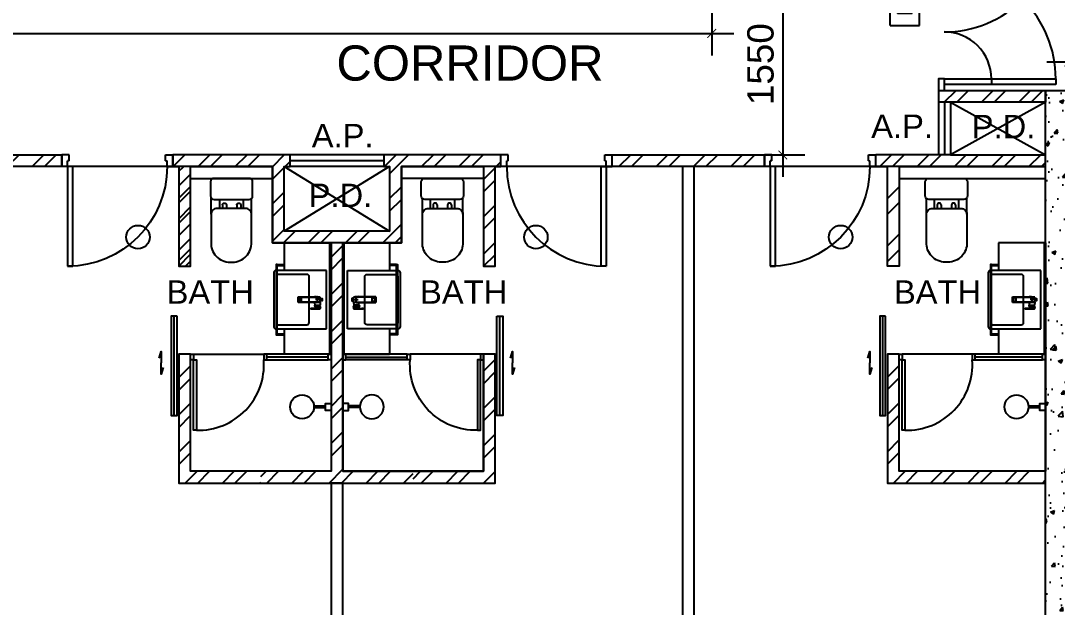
# Model space of a CAD drawing. Header units: millimetres. Extents: x 0 to 69068, y 299 to 37257.
# Drawn here: x 34800 to 43650, y 11162 to 16168 of the extents above; entities that cross this region are included whole.
import ezdxf
from ezdxf.enums import TextEntityAlignment as Align

# ---------------------------------------------------------------- set-up
doc = ezdxf.new("R2010")
doc.units = ezdxf.units.MM
doc.layers.get('Defpoints').update_dxf_attribs({"color": 8})
for name, color, linetype in [('Default', 8, 'Continuous'), ('Door', 8, 'Continuous'), ('Dry Wall', 8, 'Continuous'), ('FS', 8, 'Continuous'), ('FSD', 8, 'Continuous'), ('GBP A.P.', 8, 'Continuous'), ('GBP Dim', 8, 'Continuous'), ('GBP Text 200', 8, 'Continuous'), ('GBP Text 250', 8, 'Continuous'), ('hatch', 8, 'Continuous'), ('LP-Furn built-in', 8, 'Continuous'), ('LP-Furn built-in 2', 8, 'Continuous'), ('LP-Sanitary', 8, 'Continuous'), ('LP-WC', 8, 'Continuous'), ('OMITTED-11', 8, 'Continuous'), ('PD', 8, 'Continuous'), ('PD DOOR', 8, 'Continuous'), ('TEXT', 8, 'Continuous'), ('WALL-NEW', 8, 'Continuous'), ('WALL-STRUCTURE', 8, 'Continuous'), ('zzz-room mix', 8, 'Continuous')]:
    doc.layers.add(name, color=color, linetype=linetype)
doc.layers.add('LP-Nonplot', color=8, linetype='Continuous', plot=False)
doc.styles.add('BH', font='arial.ttf')
doc.styles.add('ROMANS', font='romans.shx')
doc.dimstyles.new('200 GBP', dxfattribs={"dimscale": 1.5, "dimtxt": 150, "dimasz": 50, "dimexe": 125, "dimexo": 50, "dimgap": 50, "dimtad": 1, "dimdec": 0, "dimzin": 0, "dimdsep": 46, "dimtxsty": 'BH', "dimblk": 'ARCHTICK', "dimcen": 0.09, "dimdle": 125, "dimclrd": 9, "dimclre": 9, "dimclrt": 1, "dimadec": 0, "dimazin": 0, "dimtfac": 1, "dimtdec": 0, "dimtix": 1, "dimtmove": 2, "dimatfit": 3, "dimldrblk": 'ARCHTICK', "dimfxl": 300, "dimfxlon": 1, "dimtolj": 1, "dimtzin": 0, "dimarcsym": 0})
pattern_1 = [(45, (-2500, -11527.6), (-159.099, 159.099), []), (45, (-2393.93, -11527.6), (-159.099, 159.099), [])]

# ---------------------------------------------------------------- blocks, each defined once
blk = doc.blocks.new('Door 850')
for p, q in [((38290.6, 34986.6), (38290.6, 35836.6)), ((38290.6, 35836.6), (38335.6, 35836.6)), ((38335.6, 35836.6), (38335.6, 34986.6)), ((38240.6, 34986.6), (38240.6, 34911.6)), ((38290.6, 34986.6), (38240.6, 34986.6)), ((38290.6, 34986.6), (38290.6, 34936.6)), ((38335.6, 34986.6), (38290.6, 34986.6)), ((39140.6, 34986.6), (39140.6, 34936.6)), ((39140.6, 34986.6), (39190.6, 34986.6)), ((39190.6, 34986.6), (39190.6, 34911.6)), ((38240.6, 34911.6), (38240.6, 34886.6)), ((38303.1, 34886.6), (38240.6, 34886.6)), ((38303.1, 34936.6), (38290.6, 34936.6)), ((38303.1, 34936.6), (38303.1, 34886.6)), ((39128.1, 34936.6), (39140.6, 34936.6)), ((39128.1, 34936.6), (39128.1, 34886.6)), ((39128.1, 34886.6), (39190.6, 34886.6)), ((39190.6, 34911.6), (39190.6, 34886.6))]:
    blk.add_line(p, q)
blk.add_arc((38290.6, 34986.6), 850, 359.99995, 89.99772)
blk = doc.blocks.new('pln_toilet')
for p, q in [((-170.1, -306.5), (-170.1, -171.6)), ((175.5, -306.5), (175.5, -165.2)), ((-78.2, -226.9), (-78.2, -256.5)), ((-45, -226.9), (-45, -256.5)), ((44.7, -226.9), (44.7, -256.5)), ((77.9, -226.9), (77.9, -256.5))]:
    blk.add_line(p, q)
for points in [[(180, -30), (180, -149.3, -0.414214), (150, -179.3), (-150, -179.3, -0.414214), (-180, -149.3), (-180, -30, -0.414214), (-150, 0), (150, 0, -0.414214)], [(175.5, -306.5), (175.5, -545.1, -0.424695), (14, -715.1), (-7.8, -715.1, -0.423698), (-170.1, -545.1), (-170.1, -306.5, -0.414214), (-120.1, -256.5), (125.5, -256.5, -0.414214)]]:
    blk.add_lwpolyline(points, format="xyb", close=True)
for points in [[(-101.9, -256.5), (-101.9, -179.3)], [(102.9, -179.3), (102.9, -256.5)]]:
    blk.add_lwpolyline(points)
for centre in [(-61.6, -226.9), (61.3, -226.9)]:
    blk.add_arc(centre, 16.6, 0, 180)
blk = doc.blocks.new('SEANNOT_GROUP2')
at = {"layer": 'Default'}
blk.add_line((81.5, 351.1), (81.5, 317.9), dxfattribs=at)
blk = doc.blocks.new('SEANNOT_GROUP3')
at = {"layer": 'Default'}
blk.add_line((99.8, 335.2), (63.8, 335.2), dxfattribs=at)
blk = doc.blocks.new('ghtfdgd')
at = {"layer": 'LP-Sanitary'}
for p, q in [((79214.2, -115039.6), (79218.2, -114994.6)), ((79217.1, -115027.9), (79214.2, -115039.6)), ((79217.1, -115039.6), (79214.2, -115039.6)), ((79215.7, -115019.1), (79215.7, -115005.6)), ((79215.7, -115005.6), (79217.2, -115005.6)), ((79220.2, -114994.6), (79217.1, -115027.9)), ((79217.5, -115184.4), (79217.1, -115027.9)), ((79220.2, -114994.6), (79218.2, -114994.6)), ((79218.9, -115183.4), (79220.2, -114994.6)), ((79261.1, -114994.6), (79220.2, -114994.6)), ((79230.7, -114993.6), (79230.7, -114979.6)), ((79231.2, -114979.1), (79250.2, -114979.1)), ((79250.2, -114994.1), (79231.2, -114994.1)), ((79238.9, -114994.1), (79238.9, -114994.6)), ((79242.4, -114994.6), (79242.4, -114994.1)), ((79250.7, -114979.6), (79250.7, -114993.6)), ((79263.2, -114994.6), (79261.1, -114994.6)), ((79261.1, -114994.6), (79262.4, -115183.4)), ((79264.2, -115027.9), (79261.1, -114994.6)), ((79263.2, -114994.6), (79288.7, -114996.6)), ((79263.2, -114994.6), (79267.1, -115039.6)), ((79264.2, -115027.9), (79263.8, -115184.4)), ((79264.2, -115027.9), (79267.1, -115039.6)), ((79267.1, -115039.6), (79264.2, -115039.6)), ((79288.7, -115037.7), (79267.1, -115039.6)), ((79288.7, -115037.7), (79288.7, -114996.6)), ((79290.7, -115009.4), (79290.7, -115000.9)), ((79290.7, -115009.6), (79290.7, -115009.4)), ((79290.7, -115010.3), (79290.7, -115009.6)), ((79290.7, -115044.4), (79290.7, -115010.3)), ((79290.7, -115044.7), (79290.7, -115044.4)), ((79290.9, -115010.4), (79310.4, -115018.6)), ((79290.9, -115010.4), (79290.9, -115044.5)), ((79290.9, -115044.5), (79310.4, -115036.3)), ((79310.7, -115017.8), (79291, -115009.5)), ((79291, -115009.5), (79291, -115009.5)), ((79291, -115009.5), (79291, -115009.5)), ((79291, -115044.9), (79310.7, -115036.6)), ((79310.4, -115018.6), (79310.5, -115018.7)), ((79310.4, -115036.3), (79310.5, -115036.2)), ((79310.5, -115018.7), (79310.5, -115027.4)), ((79310.5, -115036.2), (79310.5, -115027.4)), ((79310.7, -115017.8), (79314.8, -115009.2)), ((79313.5, -115028.9), (79313.5, -115020.8)), ((79313.5, -115020.8), (79317.3, -115050.9)), ((79313.5, -115028.9), (79313.5, -115036.9)), ((79313.5, -115036.9), (79317.3, -115075.5)), ((79313.5, -115037), (79317.3, -115075.5)), ((79315.2, -115010.7), (79313.6, -115020.4)), ((79313.6, -115020.5), (79313.6, -115020.4)), ((79317.3, -115050.5), (79313.6, -115020.5)), ((79315.2, -115010.7), (79317.3, -115050.4)), ((79318, -115050.2), (79316, -115010.5)), ((79317.3, -115002.9), (79318.9, -114997.5)), ((79319.4, -115044.7), (79317.3, -115002.9)), ((79317.3, -115050.4), (79317.3, -115050.5)), ((79317.3, -115051.4), (79317.3, -115063.3)), ((79317.7, -115051.6), (79318.9, -115052.3)), ((79317.7, -115063.5), (79317.7, -115051.6)), ((79319.4, -115051), (79318, -115050.2)), ((79318.7, -114997.4), (79318.9, -114997.5)), ((79319.3, -114997.6), (79318.9, -114997.4)), ((79318.9, -114997.5), (79319.4, -114997.7)), ((79318.9, -115074.8), (79318.9, -115052.3)), ((79319.4, -114997.7), (79319.4, -115044.7)), ((79319.4, -115044.7), (79319.4, -115051)), ((79319.8, -115045.3), (79319.8, -114998.3)), ((79319.8, -115051.6), (79319.8, -115045.3)), ((79319.8, -115051.9), (79319.8, -115051.6)), ((79319.8, -115051.9), (79319.8, -115074.4)), ((79317.3, -115075.1), (79317.3, -115063.3)), ((79317.7, -115063.5), (79317.7, -115075.4)), ((79317.7, -115075.4), (79318.9, -115074.8)), ((79318, -115076), (79319.3, -115075.3)), ((79319.8, -115074.4), (79319.8, -115074.6)), ((79218.9, -115183.4), (79217.5, -115184.4)), ((79217.5, -115184.4), (79263.8, -115184.4)), ((79262.4, -115183.4), (79218.9, -115183.4)), ((79225, -115154.8), (79225, -115173.1)), ((79255.3, -115153.8), (79226, -115153.8)), ((79255.3, -115154), (79226, -115154)), ((79226, -115174.1), (79255.3, -115174.1)), ((79256.3, -115173.1), (79256.3, -115154.8)), ((79262.4, -115183.4), (79263.8, -115184.4))]:
    blk.add_line(p, q, dxfattribs=at)
for centre, radius, start, end in [((79240.7, -115019.1), 25, 180, 185.74251), ((79231.2, -114979.6), 0.5, 90, 180), ((79231.2, -114993.6), 0.5, 180, 270), ((79250.2, -114979.6), 0.5, 0, 90), ((79250.2, -114993.6), 0.5, 270, 0), ((79280.3, -115017.1), 20, 56.8024, 65.16541), ((79280.3, -115017.1), 20, 294.83459, 301.61275), ((79290.9, -115000.9), 0.2, 127.85265, 180), ((79290.9, -115044.7), 0.2, 180.01397, 293.04704), ((79511, -115282.7), 357.7, 125.84981, 127.98251), ((79530.3, -115308.3), 389.7, 125.92638, 127.88363), ((79234, -109870), 5139.5, 270.63577, 270.89969), ((79227.2, -108854.2), 6155.7, 270.59451, 270.81562), ((79288.3, -115009.7), 2.67, 3.1953, 9.33669), ((79301.7, -114992.9), 0.28, 69.68638, 135.20106), ((79319.7, -114996.5), 23.1, 247.12521, 247.49949), ((79339.3, -115104.4), 73.6, 112.75714, 112.87481), ((79312.3, -115020.9), 1.23, 6.09456, 11.51592), ((79308.7, -115037.4), 4.84, 5.24499, 7.19277), ((79310.7, -115037.3), 2.83, 5.64545, 8.81471), ((79314, -115009.4), 0.822, 12.82151, 37.37855), ((79314.7, -115011.5), 2.53, 77.49723, 90.78809), ((79315.1, -115009.5), 0.509, 38.0096, 78.40522), ((84763.2, -116562.2), 5664.7, 164.02206, 164.08854), ((79313.8, -115010.5), 2.18, 358.67427, 36.2852), ((79317.8, -115050.7), 0.54, 62.22165, 149.68726), ((79305.3, -115051.3), 11.9, 359.62289, 2.1624), ((79315.7, -115050), 2.38, 342.31294, 353.97204), ((79317.3, -115050.2), 0.738, 359.2113, 2.9985), ((79318.5, -114997.9), 0.689, 55.95421, 80.13248), ((79319, -114998.3), 0.8, 0.00654, 61.47672), ((79319.1, -115051.6), 0.688, 1.5121, 63.73401), ((79313.2, -115075.2), 4.12, 356.11976, 1.38136), ((79317.8, -115075.5), 0.494, 177.69922, 295.85307), ((79318.6, -115075.3), 0.938, 181.08912, 220.22046), ((79319, -115074.6), 0.786, 294.19625, 0.49169)]:
    blk.add_arc(centre, radius, start, end, dxfattribs=at)
for centre, major_axis, ratio, start_param, end_param in [((79290.9, -115000.9), (0.2, 0), 0.870233, 1.308042, 3.141593), ((79290.9, -115009.4), (0.2, 0), 0.870251, 1.333095, 3.141593), ((79290.9, -115010.3), (0.2, 0), 0.5, 3.141593, 4.712389), ((79290.9, -115044.4), (0.2, 0), 0.5, 3.141593, 4.712389), ((79290.9, -115000.9), (0.123, -0.158), 0.834595, 2.099205, 3.141593), ((79290.9, -115000.9), (0.123, -0.158), 0.834595, 3.141593, 3.165459), ((79290.9, -115010), (0.077, 0.836), 0.04975, 4.217846, 5.325586), ((79290.9, -115044.1), (-0.077, 0.836), 0.04975, 2.065339, 3.17308), ((79301.6, -114992.9), (0.117, -0.162), 0.844851, 2.109561, 3.167674), ((79310.4, -115018.2), (-0.311, -0.737), 0.21898, 1.092037, 2.210933), ((79310.4, -115035.9), (-0.311, 0.737), 0.21898, 2.049556, 3.141593), ((79310.5, -115018.3), (-0.309, -0.738), 0.217421, 1.09135, 2.210755), ((79310.5, -115035.8), (-0.309, 0.738), 0.217421, 2.050243, 3.169648), ((79310.4, -115035.9), (-0.311, 0.737), 0.21898, 3.141593, 3.168451), ((79314.3, -115020.6), (-0.782, -0.167), 0.921627, 5.682069, 6.099643), ((79314.3, -115020.8), (-0.794, -0.099), 0.898005, 5.760928, 6.175764), ((79314.3, -115036.7), (0.793, 0.106), 0.789486, 3.026004, 3.133916), ((79314.3, -115036.9), (0.796, 0.077), 0.827125, 3.057559, 3.141593), ((79315.1, -115009.6), (0.173, 0.708), 0.018166, 0.444134, 0.918054), ((79315.3, -115009.6), (0.412, 0.321), 0.549065, 0.513637, 1.195391), ((79315.7, -115010.9), (-0.499, -0.026), 0.868619, 4.118709, 5.82428), ((79316.8, -115003.6), (0.961, -0.275), 0.902908, 1.271288, 1.565184), ((79317.8, -115050.6), (-0.5, -0.016), 0.857677, 4.139605, 5.842177), ((79317.8, -115050.9), (-0.5, -0.02), 0.273668, 4.356492, 6.23412), ((79318.4, -114998), (-0.211, -0.772), 0.117484, 2.694436, 3.141054), ((79318.5, -114998.1), (-0.382, -0.703), 0.237912, 2.705017, 3.14394), ((79319, -114998.3), (-0.382, -0.703), 0.237912, 2.705017, 3.141091), ((79319, -114998.3), (-0.8, 0), 0.876594, 3.141494, 4.164132), ((79319, -115045.3), (-0.8, 0), 0.876594, 3.141494, 4.164132), ((79317.8, -115063.3), (-0.5, 0), 0.5, 0.054498, 1.448623), ((79317.8, -115075.5), (-0.494, 0.079), 0.969108, 0.192451, 2.070079), ((79226, -115154.8), (-1, 0), 0.992546, 4.712389, 6.283185), ((79226, -115154.9), (1, 0), 0.890286, 1.570796, 3.141593), ((79226, -115173.1), (1, 0), 0.992546, 3.141593, 4.712389), ((79255.3, -115154.8), (-1, 0), 0.992546, 3.141593, 4.712389), ((79255.3, -115154.9), (1, 0), 0.890286, 0, 1.570796), ((79255.3, -115173.1), (1, 0), 0.992546, 4.712389, 6.283185)]:
    blk.add_ellipse(centre, major_axis=major_axis, ratio=ratio, start_param=start_param, end_param=end_param, dxfattribs=at)
for points, knots in [([(79291, -115009.5), (79291, -115009.5), (79290.9, -115009.5), (79290.8, -115009.6), (79290.7, -115009.6), (79290.7, -115009.6)], [0, 0, 0, 0, 0.5, 0.5, 1, 1, 1, 1]), ([(79291, -115000.7), (79291, -115000.8), (79291, -115000.8), (79291, -115000.9), (79291, -115001.2), (79291, -115001.4), (79291, -115001.7), (79291, -115002.7), (79291, -115003.8), (79291, -115004.8), (79291, -115006.3), (79291, -115007.8), (79291, -115009.2)], [0, 0, 0, 0, 0.02306, 0.02306, 0.02306, 0.115301, 0.115301, 0.115301, 0.484264, 0.484264, 0.484264, 1, 1, 1, 1]), ([(79301.6, -114992.7), (79301.9, -114992.8), (79302.2, -114992.9), (79302.5, -114993), (79305, -114993.6), (79307.5, -114994.3), (79310.1, -114995), (79312.9, -114995.8), (79315.8, -114996.6), (79318.7, -114997.4)], [0, 0, 0, 0, 0.051688, 0.051688, 0.051688, 0.494848, 0.494848, 0.494848, 1, 1, 1, 1]), ([(79310.5, -115018.7), (79310.9, -115018.8), (79311.2, -115019), (79311.9, -115019.4), (79312.2, -115019.7), (79312.8, -115020.1), (79313, -115020.3), (79313.4, -115020.5), (79313.5, -115020.5), (79313.5, -115020.7)], [0, 0, 0, 0, 0.25, 0.25, 0.5, 0.5, 0.75, 0.75, 1, 1, 1, 1]), ([(79310.5, -115036.2), (79310.9, -115036.1), (79311.2, -115035.9), (79311.9, -115035.6), (79312.2, -115035.5), (79312.8, -115035.6), (79313, -115035.7), (79313.4, -115036.2), (79313.5, -115036.5), (79313.5, -115036.8)], [0, 0, 0, 0, 0.25, 0.25, 0.5, 0.5, 0.75, 0.75, 1, 1, 1, 1]), ([(79313.6, -115020.4), (79313.5, -115020.2), (79313.5, -115020), (79313.3, -115019.6), (79313.2, -115019.3), (79312.7, -115018.8), (79312.3, -115018.6), (79311.6, -115018.2), (79311.2, -115018), (79310.8, -115017.9)], [0, 0, 0, 0, 0.25, 0.25, 0.5, 0.5, 0.75, 0.75, 1, 1, 1, 1]), ([(79310.8, -115036.5), (79311, -115036.5), (79311.3, -115036.3), (79311.8, -115036.2), (79312.2, -115036.1), (79312.5, -115036), (79312.8, -115036), (79313, -115036), (79313.1, -115036.1), (79313.2, -115036.2), (79313.4, -115036.3), (79313.5, -115036.6), (79313.5, -115036.7), (79313.5, -115036.8)], [0, 0, 0, 0, 0.124812, 0.2213171, 0.3092796, 0.3899271, 0.4711589, 0.5451559, 0.6166529, 0.6889172, 0.7974179, 0.8896188, 0.9816515, 0.9816515, 0.9816515, 0.9816515]), ([(79314.8, -115009.2), (79314.8, -115009.2), (79314.9, -115009.2), (79314.9, -115009.2), (79315, -115009.2), (79315, -115009.2), (79315.1, -115009.2), (79315.2, -115009.2)], [0, 0, 0, 0, 0.25, 0.25, 0.5, 0.5, 1, 1, 1, 1]), ([(79317.1, -115002.7), (79317, -115003), (79316.9, -115003.3), (79316.8, -115003.6), (79316.5, -115004.7), (79316.2, -115005.8), (79315.9, -115006.9), (79315.7, -115007.6), (79315.4, -115008.3), (79315.2, -115009)], [0, 0, 0, 0, 0.131954, 0.131954, 0.131954, 0.659772, 0.659772, 0.659772, 1, 1, 1, 1]), ([(79315.2, -115009.2), (79315.2, -115009.2), (79315.2, -115009.2), (79315.2, -115009.2), (79315.2, -115009.2), (79315.2, -115009.2)], [0, 0, 0, 0, 0.5, 0.5, 1, 1, 1, 1]), ([(79315.2, -115009.2), (79315.3, -115009.3), (79315.3, -115009.4), (79315.3, -115009.5), (79315.3, -115009.6), (79315.3, -115009.8), (79315.3, -115009.8), (79315.3, -115009.9), (79315.3, -115010), (79315.2, -115010.2), (79315.2, -115010.3), (79315.2, -115010.5), (79315.2, -115010.6), (79315.2, -115010.7)], [0, 0, 0, 0, 0.125, 0.125, 0.25, 0.25, 0.375, 0.375, 0.5, 0.5, 0.75, 0.75, 1, 1, 1, 1]), ([(79318.7, -114997.4), (79318.6, -114997.5), (79318.6, -114997.7), (79318.5, -114997.9), (79318.2, -114999), (79317.9, -115000.1), (79317.5, -115001.2), (79317.4, -115001.7), (79317.2, -115002.2), (79317.1, -115002.7)], [0, 0, 0, 0, 0.095324, 0.095324, 0.095324, 0.707603, 0.707603, 0.707603, 1, 1, 1, 1]), ([(79317.3, -115050.5), (79317.3, -115050.5), (79317.3, -115050.5), (79317.3, -115050.6), (79317.3, -115050.6), (79317.3, -115050.7), (79317.3, -115050.8), (79317.3, -115050.9)], [0, 0, 0, 0, 0.25, 0.25, 0.5, 0.5, 1, 1, 1, 1]), ([(79317.3, -115051.4), (79317.3, -115051.5), (79317.3, -115051.5), (79317.5, -115051.6), (79317.6, -115051.6), (79317.7, -115051.6)], [0, 0, 0, 0, 0.5, 0.5, 1, 1, 1, 1]), ([(79317.7, -115051.6), (79317.7, -115051.6), (79317.7, -115051.5), (79317.8, -115051.4), (79317.8, -115051.3), (79317.8, -115051.1), (79317.8, -115051), (79317.9, -115050.9), (79317.9, -115050.8), (79317.9, -115050.7)], [0, 0, 0, 0, 0.25, 0.25, 0.5, 0.5, 0.75, 0.75, 1, 1, 1, 1]), ([(79319.4, -115051), (79319.4, -115051), (79319.4, -115051), (79319.4, -115051), (79319.4, -115051), (79319.4, -115051), (79319.4, -115051), (79319.4, -115051.1), (79319.4, -115051.1), (79319.4, -115051.2), (79319.4, -115051.2), (79319.3, -115051.3), (79319.3, -115051.3), (79319.3, -115051.4), (79319.3, -115051.5), (79319.2, -115051.6), (79319.2, -115051.6), (79319.1, -115051.7), (79319.1, -115051.8), (79319, -115051.9), (79319, -115052), (79318.9, -115052.1), (79318.9, -115052.1), (79318.9, -115052.2), (79318.9, -115052.3), (79318.9, -115052.3), (79318.9, -115052.3), (79318.9, -115052.3), (79318.9, -115052.3), (79318.9, -115052.3), (79318.9, -115052.3)], [0, 0, 0, 0, 0.000034, 0.000034, 0.000034, 0.03445, 0.03445, 0.03445, 0.175251, 0.175251, 0.175251, 0.317196, 0.317196, 0.317196, 0.479622, 0.479622, 0.479622, 0.662074, 0.662074, 0.662074, 0.829132, 0.829132, 0.829132, 0.958486, 0.958486, 0.958486, 0.999966, 0.999966, 0.999966, 1, 1, 1, 1]), ([(79319.8, -115051.9), (79319.8, -115052), (79319.7, -115052), (79319.7, -115052.1), (79319.6, -115052.2), (79319.4, -115052.3), (79319.3, -115052.3), (79319.1, -115052.3), (79319, -115052.3), (79318.9, -115052.3)], [0, 0, 0, 0, 0.25, 0.25, 0.5, 0.5, 0.75, 0.75, 1, 1, 1, 1]), ([(79317.3, -115075.1), (79317.3, -115075.2), (79317.3, -115075.2), (79317.5, -115075.3), (79317.6, -115075.3), (79317.7, -115075.4)], [0, 0, 0, 0, 0.5, 0.5, 1, 1, 1, 1]), ([(79319.8, -115074.4), (79319.8, -115074.5), (79319.7, -115074.5), (79319.7, -115074.6), (79319.6, -115074.7), (79319.4, -115074.8), (79319.3, -115074.8), (79319.1, -115074.8), (79319, -115074.8), (79318.9, -115074.8)], [0, 0, 0, 0, 0.25, 0.25, 0.5, 0.5, 0.75, 0.75, 1, 1, 1, 1]), ([(79319.3, -115075.3), (79319.3, -115075.3), (79319.3, -115075.3), (79319.2, -115075.3), (79319.2, -115075.3), (79319.1, -115075.3), (79319.1, -115075.2), (79319, -115075.2), (79319, -115075.1), (79318.9, -115075.1), (79318.9, -115075), (79318.9, -115074.9), (79318.9, -115074.9), (79318.9, -115074.9), (79318.9, -115074.8), (79318.9, -115074.8), (79318.9, -115074.8), (79318.9, -115074.8), (79318.9, -115074.8)], [0.3296223, 0.3296223, 0.3296223, 0.3296223, 0.4796217, 0.4796217, 0.4796217, 0.6620737, 0.6620737, 0.6620737, 0.829132, 0.829132, 0.829132, 0.9584856, 0.9584856, 0.9584856, 0.9999655, 0.9999655, 0.9999655, 1, 1, 1, 1])]:
    blk.add_open_spline(points, degree=3, knots=knots, dxfattribs=at)
for points, degree in [([(79301.8, -114992.7), (79301.7, -114992.6), (79301.7, -114992.7), (79301.6, -114992.7)], 3), ([(79318.6, -114997.3), (79316.3, -114996.6), (79310.7, -114995.1), (79301.8, -114992.7)], 3), ([(79313.5, -115028.9), (79313.5, -115028.4), (79313.4, -115028), (79312.3, -115027.4), (79311.4, -115027.4), (79310.5, -115027.4)], 5), ([(79317.9, -115075.9), (79317.9, -115076), (79318, -115076), (79318, -115075.9)], 3)]:
    blk.add_open_spline(points, degree=degree, dxfattribs=at)
at = {"layer": 'LP-Nonplot'}
for name in ['SEANNOT_GROUP3', 'SEANNOT_GROUP2']:
    blk.add_blockref(name, (79159.1, -115352.3), dxfattribs=at)
blk = doc.blocks.new('SINK')
at = {"layer": 'LP-Sanitary'}
blk.add_line((-74936.8, -44774), (-75436.8, -44774), dxfattribs=at)
blk.add_lwpolyline([(-75436.8, -44774), (-75436.8, -45203.2, 0.414214), (-75416.8, -45223.2), (-74956.8, -45223.2, 0.414214), (-74936.8, -45203.2), (-74936.8, -44774)], format="xyb", dxfattribs=at)
blk.add_lwpolyline([(-75401.8, -44941.1), (-75401.8, -45183.3, 0.414117), (-75381.8, -45203.2), (-74991.8, -45203.2, 0.41431), (-74971.8, -45183.2), (-74971.8, -44941.1, 0.414117), (-74991.8, -44921.1), (-75381.8, -44921.1, 0.41431)], format="xyb", close=True, dxfattribs=at)
at = {"layer": 'LP-Furn built-in'}
blk.add_blockref('ghtfdgd', (-154427.4, 70168.1), dxfattribs=at)
blk = doc.blocks.new('pln_sink 1100x380')
at = {"ltscale": 1000}
for p, q in [((0, 0), (400, 0)), ((400, 0), (400, -235)), ((459.9, -184.9), (400, -184.9)), ((459.9, -194.9), (400, -194.9)), ((400, -735), (400, -950)), ((459.9, -776.6), (400, -776.6)), ((459.9, -786.6), (400, -786.6)), ((0, -950), (400, -950))]:
    blk.add_line(p, q, dxfattribs=at)
for points in [[(10, -950), (10, 0), (0, 0), (0, -950), (10, -950)], [(10, 0), (10, -950), (0, -950), (0, 0), (10, 0)]]:
    blk.add_lwpolyline(points, dxfattribs=at)
at = {"ltscale": 200}
blk.add_lwpolyline([(459.9, -184.9), (468.4, -184.9), (468.4, -786.6), (459.9, -786.6)], close=True, dxfattribs=at)
at = {"layer": 'LP-Furn built-in', "extrusion": (0, 0, -1), "zscale": -1, "rotation": 270}
blk.add_blockref('SINK', (44734, -75671.8), dxfattribs=at)
blk = doc.blocks.new('pln_shower head')
at = {"ltscale": 100}
for points in [[(101, 9.1), (200, 9.1)], [(101, -5.9), (200, -5.9)]]:
    blk.add_lwpolyline(points, dxfattribs=at)
at = {"ltscale": 0.5}
blk.add_lwpolyline([(248, 30.1), (248, -29.9), (200, -29.9), (200, 30.1)], close=True, dxfattribs=at)
at = {"ltscale": 100}
blk.add_circle((0, 0), 101.9, dxfattribs=at)
blk = doc.blocks.new('_ArchTick')
at = {"color": 0, "const_width": 0.1}
blk.add_lwpolyline([(0.5, 0.5), (-0.5, -0.5)], dxfattribs=at)
blk = doc.blocks.new('*D296')
at = {"layer": 'Defpoints', "color": 0, "transparency": 16777216}
for p in [(40750, 16572.4), (40750, 15022.4), (41307.3, 15022.4)]:
    blk.add_point(p, dxfattribs=at)
at = {"layer": 'GBP Dim', "color": 9, "lineweight": -2, "transparency": 16777216}
for p, q in [((41307.3, 16759.9), (41307.3, 14834.9)), ((41082.3, 16572.4), (41494.8, 16572.4)), ((41082.3, 15022.4), (41494.8, 15022.4))]:
    blk.add_line(p, q, dxfattribs=at)
at = {"layer": 'GBP Dim', "color": 9, "lineweight": -2, "transparency": 16777216, "xscale": 75, "yscale": 75, "zscale": 75}
for p, rotation in [((41307.3, 16572.4), 90), ((41307.3, 15022.4), 270)]:
    blk.add_blockref('_ArchTick', p, dxfattribs=dict(at, rotation=rotation))
at = {"layer": 'GBP Dim', "transparency": 16777216, "insert": (41117.4, 15797.4), "char_height": 225, "attachment_point": 5, "rotation": 90, "style": 'BH'}
blk.add_mtext('\\A1;1550', dxfattribs=at)
blk = doc.blocks.new('*D314')
at = {"layer": 'Defpoints', "color": 0, "transparency": 16777216}
for p in [(22220, 16622.5), (40700, 16622.5), (40700, 16059.7)]:
    blk.add_point(p, dxfattribs=at)
at = {"layer": 'GBP Dim', "color": 9, "lineweight": -2, "transparency": 16777216}
for p, q in [((22220, 16284.7), (22220, 15872.2)), ((40700, 16284.7), (40700, 15872.2)), ((22032.5, 16059.7), (40887.5, 16059.7))]:
    blk.add_line(p, q, dxfattribs=at)
at = {"layer": 'GBP Dim', "color": 9, "lineweight": -2, "transparency": 16777216, "xscale": 75, "yscale": 75, "zscale": 75, "rotation": 180}
blk.add_blockref('_ArchTick', (22220, 16059.7), dxfattribs=at)
at = {"layer": 'GBP Dim', "color": 9, "lineweight": -2, "transparency": 16777216, "xscale": 75, "yscale": 75, "zscale": 75}
blk.add_blockref('_ArchTick', (40700, 16059.7), dxfattribs=at)
at = {"layer": 'GBP Dim', "transparency": 16777216, "insert": (31460, 16249.6), "char_height": 225, "attachment_point": 5, "style": 'BH'}
blk.add_mtext('\\A1;18480', dxfattribs=at)
blk = doc.blocks.new('FSEX-V01')
for p, q in [((0, 300), (0, 0)), ((0, 300), (600, 300)), ((600, 300), (600, 0)), ((0, 0), (600, 0))]:
    blk.add_line(p, q)
at = {"style": 'ROMANS'}
blk.add_text('EXIT', height=150, dxfattribs=at).set_placement((300, 150), align=Align.MIDDLE)
blk = doc.blocks.new('*D399')
at = {"layer": 'Defpoints', "color": 0, "transparency": 16777216}
for p in [(43749.8, 15847.3), (43749.8, 15815.6), (46024.8, 15272.5)]:
    blk.add_point(p, dxfattribs=at)
at = {"layer": 'GBP Dim', "color": 9, "lineweight": -2, "transparency": 16777216}
for p, q in [((46024.8, 15590.6), (46024.8, 15965.6)), ((46212.3, 15815.6), (43562.3, 15815.6)), ((43749.8, 15815.6), (43749.8, 15665.6))]:
    blk.add_line(p, q, dxfattribs=at)
at = {"layer": 'GBP Dim', "color": 9, "lineweight": -2, "transparency": 16777216, "xscale": 75, "yscale": 75, "zscale": 75, "rotation": 180}
blk.add_blockref('_ArchTick', (43749.8, 15815.6), dxfattribs=at)
at = {"layer": 'GBP Dim', "color": 9, "lineweight": -2, "transparency": 16777216, "xscale": 75, "yscale": 75, "zscale": 75}
blk.add_blockref('_ArchTick', (46024.8, 15815.6), dxfattribs=at)
at = {"layer": 'GBP Dim', "transparency": 16777216, "insert": (45041.1, 16005.4), "char_height": 225, "attachment_point": 5, "style": 'BH'}
blk.add_mtext('\\A1;2275', dxfattribs=at)

msp = doc.modelspace()

# ---------------------------------------------------------------- hatches: boundary and pattern name
at = {"layer": 'hatch'}
h = msp.add_hatch(dxfattribs=at)
h.set_pattern_fill('ANSI32', color=256, scale=600, style=0)
h.set_pattern_definition([(45, (321172.64, -97424.57), (-159.09903, 159.09903), []), (45, (321278.7, -97424.57), (-159.09903, 159.09903), [])])
h.paths.add_polyline_path([(42219.9, 15022.5), (42219.9, 15022.5), (42100, 15022.5), (42100, 15022.5), (42100, 15022.5), (42100, 14922.5), (43550, 14922.5), (43550, 15022.5)])
h.paths.add_polyline_path([(42950, 15472.5), (43550, 15472.5), (43550, 15572.5), (42637.5, 15572.5), (42637.5, 15472.5), (42950, 15472.5)])
h.paths.add_polyline_path([(42637.5, 15472.4), (42737.5, 15472.4), (42737.5, 15472.5), (42637.5, 15472.5)])
h = msp.add_hatch(dxfattribs=at)
h.set_pattern_fill('AR-CONC', color=256, scale=50, style=0)
h.set_pattern_definition([(50, (-581551.98, 734102.64), (358.63009, -31.37607), [37.5, -412.5]), (355, (-581551.98, 734102.64), (-69.37567, 376.09607), [30, -330]), (100.451444, (-581522.1, 734100.03), (289.25442, 344.72), [31.8701, -350.57106]), (46.1842, (-581552, 734202.64), (533.62067, -82.75964), [56.25, -618.75]), (96.635635, (-581507.5, 734195.75), (467.33097, 487.0593), [47.80517, -525.85688]), (351.184164, (-581552, 734202.64), (467.33097, 487.0593), [45, -495]), (21, (-581501.98, 734177.64), (298.45353, -201.309445), [37.5, -412.5]), (326, (-581501.98, 734177.64), (121.65767, 362.57502), [30, -330]), (71.451445, (-581477.1, 734160.87), (420.11119, 161.26558), [31.8701, -350.57106]), (37.5, (-581551.98, 734102.64), (6.079928, 166.446927), [0, -326, 0, -335, 0, -331.25]), (7.5, (-581551.98, 734102.64), (131.53477, 197.205856), [0, -191, 0, -318.5, 0, -126.25]), (327.5, (-581663.48, 734102.64), (266.911218, -11.277436), [0, -125, 0, -390, 0, -517.5]), (317.5, (-581713.48, 734102.64), (291.593085, 50.05249), [0, -162.5, 0, -259, 0, -367.5])])
h.paths.add_polyline_path([(43550, 10772.5), (43550, 15572.5), (44322.5, 15572.5), (44322.5, 15372.5), (43750, 15372.5), (43750, 13272.5), (46025, 13272.5), (46025, 15372.5), (45302.5, 15372.5), (45302.5, 15572.5), (46735, 15572.6), (46735, 15372.6), (46225, 15372.5), (46225, 13272.5), (48325, 13272.5), (48325, 15372.5), (47714.4, 15372.5), (47714.4, 15572.5), (48525, 15572.5), (48525, 12772.5), (48325, 12772.5), (48325, 13072.5), (43750, 13072.5), (43750, 10772.5)])
h = msp.add_hatch(dxfattribs=at)
h.set_pattern_fill('ANSI32', color=256, scale=600, style=0)
h.set_pattern_definition([(45, (20709.3, -2447.68), (-159.099, 159.099), []), (45, (20815.36, -2447.68), (-159.099, 159.099), [])])
h.paths.add_polyline_path([(33850, 15022.5), (35150, 15022.5), (35150, 14922.5), (33850, 14922.5)])
h = msp.add_hatch(dxfattribs=at)
h.set_pattern_fill('ANSI32', color=256, scale=600, style=0)
h.set_pattern_definition([(45, (3500, -11527.59), (-159.099, 159.099), []), (45, (3606.06, -11527.59), (-159.099, 159.099), [])])
edge = h.paths.add_edge_path()
edge.add_line((36150, 14922.3), (36150, 14072.3))
edge.add_line((36150, 14072.3), (36250, 14072.3))
edge.add_line((36250, 14072.3), (36250, 14922.5))
edge.add_line((36250, 14922.5), (36950, 14922.5))
edge.add_line((36950, 14922.5), (36950, 14272.5))
edge.add_line((36950, 14272.5), (37450, 14272.5))
edge.add_line((37450, 14272.5), (37450, 12322.3))
edge.add_line((37450, 12322.3), (36850, 12322.3))
edge.add_line((36850, 12322.3), (36850, 12222.3))
edge.add_line((36850, 12222.3), (38150, 12222.3))
edge.add_line((38150, 12222.3), (38150, 12322.3))
edge.add_line((38150, 12322.3), (37550, 12322.3))
edge.add_line((37550, 12322.3), (37550, 14272.5))
edge.add_line((37550, 14272.5), (38050, 14272.5))
edge.add_line((38050, 14272.5), (38050, 14922.5))
edge.add_line((38050, 14922.5), (38750, 14922.5))
edge.add_line((38750, 14922.5), (38750, 14072.3))
edge.add_line((38750, 14072.3), (38850, 14072.3))
edge.add_line((38850, 14072.3), (38850, 14922.5))
edge.add_line((38850, 14922.5), (38900, 14922.5))
edge.add_line((38900, 14922.5), (38900, 15022.5))
edge.add_line((38900, 15022.5), (37900, 15022.5))
edge.add_line((37900, 15022.5), (37900, 14922.5))
edge.add_line((37900, 14922.5), (37950, 14922.5))
edge.add_line((37950, 14922.5), (37950, 14372.5))
edge.add_line((37950, 14372.5), (37050, 14372.5))
edge.add_line((37050, 14372.5), (37050, 14922.5))
edge.add_line((37050, 14922.5), (37100, 14922.5))
edge.add_line((37100, 14922.5), (37100, 15022.5))
edge.add_line((37100, 15022.5), (36100, 15022.5))
edge.add_line((36100, 15022.5), (36100, 14922.5))
edge.add_line((36100, 14922.5), (36150, 14922.5))
h = msp.add_hatch(dxfattribs=at)
h.set_pattern_fill('ANSI32', color=256, scale=600, style=0)
h.set_pattern_definition([(45, (320621.78, -90974.7), (-159.09903, 159.09903), []), (45, (320727.84, -90974.7), (-159.09903, 159.09903), [])])
h.paths.add_polyline_path([(39850, 15022.5), (41150, 15022.5), (41150, 14922.5), (39850, 14922.4)])
h = msp.add_hatch(dxfattribs=at)
h.set_pattern_fill('ANSI32', color=256, scale=30, style=0)
h.set_pattern_definition([(45, (322413.35, -80604.8), (-202.05576, 202.05576), []), (45, (322548.06, -80604.8), (-202.05576, 202.05576), [])])
h.paths.add_polyline_path([(36250, 14072.3), (36150, 14072.3), (36150, 14922.3), (36250, 14922.3)])
h = msp.add_hatch(dxfattribs=at)
h.set_pattern_fill('ANSI32', color=256, scale=30, style=0)
h.set_pattern_definition([(45, (322363.35, -80604.8), (-202.05576, 202.05576), []), (45, (322498.06, -80604.8), (-202.05576, 202.05576), [])])
h.paths.add_polyline_path([(42300, 14072.3), (42200, 14072.3), (42200, 14922.3), (42300, 14922.3)])
h = msp.add_hatch(dxfattribs=at)
h.set_pattern_fill('ANSI32', color=256, scale=600, style=0)
h.set_pattern_definition(pattern_1)
h.paths.add_polyline_path([(36150, 13322.3), (36250, 13322.3), (36250, 12322.3), (36850, 12322.3), (36850, 12222.3), (36150, 12222.3)])
h = msp.add_hatch(dxfattribs=at)
h.set_pattern_fill('ANSI32', color=256, scale=600, style=0)
h.set_pattern_definition(pattern_1)
edge = h.paths.add_edge_path()
edge.add_line((38750, 13322.3), (38850, 13322.3))
edge.add_line((38850, 13322.3), (38850, 12222.3))
edge.add_line((38850, 12222.3), (38150, 12222.3))
edge.add_line((38150, 12222.3), (38150, 12322.3))
edge.add_line((38150, 12322.3), (38750, 12322.3))
edge.add_line((38750, 12322.3), (38750, 13322.3))
h = msp.add_hatch(dxfattribs=at)
h.set_pattern_fill('ANSI32', color=256, scale=600, style=0)
h.set_pattern_definition(pattern_1)
h.paths.add_polyline_path([(43550, 12322.3), (42300, 12322.3), (42300, 13322.3), (42200, 13322.3), (42200, 12222.3), (42300, 12222.3), (43550, 12222.3)])

# ---------------------------------------------------------------- linework, layer by layer
at = {"layer": 'Door'}
msp.add_lwpolyline([(42687.5, 15672.5), (42637.5, 15672.5), (42637.5, 15572.5), (42687.5, 15572.5)], close=True, dxfattribs=at)
msp.add_lwpolyline([(43637.5, 15622.5), (42687.5, 15622.5), (42687.5, 15672.5), (43637.5, 15672.5), (43637.5, 15622.5)], dxfattribs=at)
msp.add_arc((42687.5, 15672.5), 950, 0, 90.14727, dxfattribs=at)
at = {"layer": 'Dry Wall'}
for points in [[(40450, 8597.4), (40550, 8597.4), (40549.9, 14922.4), (40449.9, 14922.4)], [(37450, 8597.4), (37550, 8597.4), (37550, 12222.3), (37450, 12222.3)]]:
    msp.add_lwpolyline(points, close=True, dxfattribs=at)
at = {"layer": 'FSD'}
for centre in [(35801.1, 14321.5), (39198.9, 14321.5), (41801.1, 14321.5)]:
    msp.add_circle(centre, 100, dxfattribs=at)
at = {"layer": 'LP-Furn built-in 2'}
for points in [[(36135, 13647.3), (36085, 13647.3), (36085, 12797.3), (36135, 12797.3)], [(38865, 13647.3), (38915, 13647.3), (38915, 12797.3), (38865, 12797.3)], [(42185, 13647.3), (42135, 13647.3), (42135, 12797.3), (42185, 12797.3)]]:
    msp.add_lwpolyline(points, close=True, dxfattribs=at)
for points in [[(36110, 12797.3), (36110, 13647.3)], [(38890, 12797.3), (38890, 13647.3)], [(42160, 12797.3), (42160, 13647.3)], [(35982.9, 13288.1), (36000.1, 13345.7), (36000.1, 13248.4)], [(38982.6, 13288.1), (38999.9, 13345.7), (38999.9, 13248.4)], [(42032.9, 13288.1), (42050.1, 13345.7), (42050.1, 13248.4)], [(36017.4, 13208.7), (36000.1, 13151.1), (36000.1, 13248.4)], [(39017.1, 13208.7), (38999.9, 13151.1), (38999.9, 13248.4)], [(42067.3, 13208.7), (42050.1, 13151.1), (42050.1, 13248.4)]]:
    msp.add_lwpolyline(points, dxfattribs=at)
at = {"layer": 'LP-Sanitary'}
msp.add_line((38100, 13322.3), (37575, 13322.3), dxfattribs=at)
for points in [[(37450, 13322.3), (37450, 12322.3), (36250, 12322.3), (36250, 13322.3)], [(36275, 13322.3), (36875, 13322.3)], [(36875, 13322.3), (36875, 13272.3), (36900, 13272.3), (36900, 13322.3), (36875, 13322.3)], [(37450, 13322.3), (36900, 13322.3)], [(37425.1, 13297.3), (36900, 13297.3)], [(37450, 13322.3), (37450, 13272.3), (37425, 13272.3), (37425, 13322.3), (37450, 13322.3)], [(37550, 13322.3), (37550, 12322.3), (38750, 12322.3), (38750, 13322.3)], [(37550, 13322.3), (37550, 13272.3), (37575, 13272.3), (37575, 13322.3), (37550, 13322.3)], [(37574.9, 13297.3), (38100, 13297.3)], [(38125, 13322.3), (38125, 13272.3), (38100, 13272.3), (38100, 13322.3), (38125, 13322.3)], [(38725, 13322.3), (38125, 13322.3)], [(43550, 13322.3), (43550, 12322.3), (42300, 12322.3), (42300, 13322.3)], [(42925, 13322.3), (42325, 13322.3)], [(42925, 13322.3), (42925, 13272.3), (42950, 13272.3), (42950, 13322.3), (42925, 13322.3)], [(43550, 13322.3), (42950, 13322.3)], [(43525.1, 13297.3), (42950, 13297.3)], [(43550, 13322.3), (43550, 13272.3), (43525, 13272.3), (43525, 13322.3), (43550, 13322.3)], [(36900, 13272.3), (37425, 13272.3)], [(38100, 13272.3), (37575, 13272.3)], [(42950, 13272.3), (43525, 13272.3)]]:
    msp.add_lwpolyline(points, dxfattribs=at)
for points in [[(36275, 13272.3), (36250, 13272.3), (36250, 13322.3), (36275, 13322.3)], [(38725, 13272.3), (38750, 13272.3), (38750, 13322.3), (38725, 13322.3)], [(42325, 13272.3), (42300, 13272.3), (42300, 13322.3), (42325, 13322.3)], [(36300, 12672.3), (36275, 12672.3), (36275, 13272.3), (36300, 13272.3)], [(38700, 12672.3), (38725, 12672.3), (38725, 13272.3), (38700, 13272.3)], [(42350, 12672.3), (42325, 12672.3), (42325, 13272.3), (42350, 13272.3)]]:
    msp.add_lwpolyline(points, close=True, dxfattribs=at)
for points in [[(36300, 12672.8, 0.444386), (36875, 13272.3)], [(38700, 12672.8, -0.444386), (38125, 13272.3)], [(42350, 12672.8, 0.444386), (42925, 13272.3)]]:
    msp.add_lwpolyline(points, format="xyb", dxfattribs=at)
at = {"layer": 'LP-WC'}
for points in [[(36250, 14822.4), (36950.7, 14822.4)], [(38750, 14822.4), (38049.3, 14822.4)], [(42300, 14822.4), (43550, 14822.3)]]:
    msp.add_lwpolyline(points, dxfattribs=at)
at = {"layer": 'OMITTED-11', "ltscale": 750}
msp.add_lwpolyline([(42687.5, 15672.5), (43087.5, 15672.5), (43087.5, 15622.5), (42687.5, 15622.5), (42687.5, 15672.5)], dxfattribs=at)
for centre, radius, start, end in [((42687.5, 17022.5), 950, 269.85273, 0), ((42687.5, 15672.5), 400, 0, 90.34693)]:
    msp.add_arc(centre, radius, start, end, dxfattribs=at)
at = {"layer": 'PD', "ltscale": 20}
for p, q in [((42737.5, 15472.5), (43550, 15022.5)), ((43550, 15472.5), (42737.5, 15022.5))]:
    msp.add_line(p, q, dxfattribs=at)
at = {"layer": 'PD'}
for points in [[(42637.5, 15472.5), (42637.5, 15022.5)], [(42737.5, 15472.5), (42737.5, 15472.5), (42737.5, 15022.5)], [(37900, 15022.5), (37100, 15022.5)], [(37900, 14922.5), (37100, 14922.5)]]:
    msp.add_lwpolyline(points, dxfattribs=at)
at = {"layer": 'PD', "ltscale": 20}
for points in [[(37950, 14922.5), (37050, 14372.5)], [(37050, 14922.5), (37950, 14372.5)]]:
    msp.add_lwpolyline(points, dxfattribs=at)
at = {"layer": 'PD DOOR'}
for points in [[(42687.5, 15472.5), (42687.5, 15022.5)], [(37900, 14972.6), (37100, 14972.5)]]:
    msp.add_lwpolyline(points, dxfattribs=at)
at = {"layer": 'WALL-NEW'}
for points in [[(42637.5, 15572.5), (42637.5, 15572.5), (42637.5, 15472.5)], [(42637.5, 15572.5), (43550, 15572.5), (43550, 15472.5), (42637.5, 15472.5)], [(37550, 12322.3), (37550, 14272.5), (38050, 14272.5), (38050, 14922.5), (38750, 14922.5), (38750, 14072.3), (38850, 14072.3), (38850, 14922.5), (38900, 14922.5), (38900, 15022.5), (37900, 15022.5), (37900, 14922.5), (37950, 14922.5), (37950, 14372.5), (37050, 14372.5), (37050, 14922.5), (37100, 14922.5), (37100, 15022.5), (36100, 15022.5), (36100, 14922.5), (36150, 14922.3), (36150, 14072.3), (36250, 14072.3), (36250, 14922.5), (36950, 14922.5), (36950, 14272.5), (37450, 14272.5), (37450, 12322.3), (36250, 12322.3), (36250, 13322.3), (36150, 13322.3), (36150, 12222.3), (38850, 12222.3), (38850, 13321.9), (38750, 13321.9), (38750, 12322.3), (37550, 12322.3)], [(40450, 15022.5), (40550, 15022.5)], [(42737.5, 15022.5), (42100, 15022.5)], [(42737.5, 15022.5), (43550, 15022.5)], [(42075, 14922.5), (42200, 14922.5)], [(42300, 14922.5), (42300, 14072.3), (42200, 14072.3), (42200, 14922.5)], [(42300, 14922.5), (43550, 14922.5)]]:
    msp.add_lwpolyline(points, dxfattribs=at)
for points in [[(33850, 15022.5), (35150, 15022.5), (35150, 14922.5), (33850, 14922.5)], [(43550, 12322.3), (42300, 12322.3), (42300, 13322.3), (42200, 13322.3), (42200, 12222.3), (42300, 12222.3), (43550, 12222.3)]]:
    msp.add_lwpolyline(points, close=True, dxfattribs=at)
at = {"layer": 'WALL-NEW', "elevation": 0}
msp.add_lwpolyline([(39850, 15022.5), (41150, 15022.5), (41150, 14922.5), (39850, 14922.4)], close=True, dxfattribs=at)
at = {"layer": 'WALL-STRUCTURE'}
msp.add_lwpolyline([(43550, 10772.5), (43550, 15572.5), (44322.5, 15572.5)], dxfattribs=at)
at = {"layer": 'zzz-room mix'}
msp.add_lwpolyline([(43550, 9672.5), (43550, 14922.5), (38050, 14922.5), (38050, 14272.5), (36950, 14272.5), (36950, 14922.5), (32050, 14922.5), (32050, 14272.5), (30950, 14272.5), (30950, 14922.5), (25950, 14922.5), (25949.9, 14172.5), (24850, 14172.7), (24850, 14922.5), (21900, 14922.5), (21900, 11772.6), (22400, 11772.6), (22400, 8597.4), (43250, 8597.4), (43250, 9672.5)], close=True, dxfattribs=at)

# ---------------------------------------------------------------- block references
at = {"layer": 'Door', "xscale": -1, "rotation": 180.0000416214653}
for p in [(-3090.6, 49909.1), (2909.4, 49909.1)]:
    msp.add_blockref('Door 850', p, dxfattribs=at)
at = {"layer": 'Door', "rotation": 180.0000416214653}
msp.add_blockref('Door 850', (78090.5, 49909.1), dxfattribs=at)
at = {"layer": 'FS', "xscale": 0.8333333334885538, "yscale": 0.8333333334885538, "zscale": 0.8333333334885538, "rotation": 90}
msp.add_blockref('FSEX-V01', (42474.7, 16128), dxfattribs=at)
at = {"layer": 'LP-Sanitary', "xscale": -1}
for name, p in [('pln_toilet', (36600.3, 14822.4)), ('pln_sink 1100x380', (37450, 14272.3)), ('pln_sink 1100x380', (43550, 14272.3))]:
    msp.add_blockref(name, p, dxfattribs=at)
at = {"layer": 'LP-Sanitary'}
for name, p in [('pln_toilet', (38399.7, 14822.4)), ('pln_toilet', (42703.4, 14822.4)), ('pln_sink 1100x380', (37550, 14272.3))]:
    msp.add_blockref(name, p, dxfattribs=at)
at = {"layer": 'LP-Sanitary', "rotation": 9.155388334729972e-05}
for p in [(37202.1, 12872.2), (43302.1, 12872.2)]:
    msp.add_blockref('pln_shower head', p, dxfattribs=at)
at = {"layer": 'LP-Sanitary', "xscale": -1, "rotation": 359.9999084461166}
msp.add_blockref('pln_shower head', (37798, 12872.2), dxfattribs=at)

# ---------------------------------------------------------------- texts
at = {"layer": 'GBP A.P.', "style": 'BH'}
for p in [(42325.5, 15167.5), (37548.8, 15087)]:
    msp.add_text('A.P.', height=200, rotation=0.00004, dxfattribs=at).set_placement(p, align=Align.CENTER)
at = {"layer": 'GBP Text 200', "style": 'BH'}
for p in [(36418, 13752.6), (38582.1, 13752.6), (42627.8, 13752.6)]:
    msp.add_text('BATH', height=200, dxfattribs=at).set_placement(p, align=Align.CENTER)
at = {"layer": 'GBP Text 250', "style": 'BH'}
msp.add_text('CORRIDOR', height=300, dxfattribs=at).set_placement((37495.1, 15656.9))
at = {"layer": 'TEXT', "style": 'BH'}
for p in [(43191.5, 15164.2), (37529.9, 14576.9)]:
    msp.add_text('P.D.', height=200, rotation=0.00004, dxfattribs=at).set_placement(p, align=Align.CENTER)

# ---------------------------------------------------------------- dimensions: what is measured, and where the dimension line sits
at = {"layer": 'GBP Dim'}
dim = msp.add_linear_dim(base=(41307.3, 15022.4), p1=(40750, 16572.4), p2=(40750, 15022.4), angle=90, dimstyle='200 GBP', override={"dimclrt": 256, "dimfxl": 150}, dxfattribs=at)
dim.commit()
dim.dimension.update_dxf_attribs({"geometry": '*D296', "text_midpoint": (41117.4, 15797.4)})
dim = msp.add_linear_dim(base=(40700, 16059.7), p1=(22220, 16622.5), p2=(40700, 16622.5), dimstyle='200 GBP', override={"dimclrt": 256, "dimfxl": 150}, dxfattribs=at)
dim.commit()
dim.dimension.update_dxf_attribs({"geometry": '*D314', "text_midpoint": (31460, 16249.6)})
dim = msp.add_linear_dim(base=(43749.8, 15815.6), p1=(46024.8, 15272.5), p2=(43749.8, 15847.3), dimstyle='200 GBP', override={"dimasz": 50, "dimexe": 100, "dimclrt": 256, "dimfxl": 150, "dimfxlon": 1}, dxfattribs=at)
dim.commit()
dim.dimension.update_dxf_attribs({"geometry": '*D399', "text_midpoint": (45041.1, 16005.4), "dimtype": 160})

doc.saveas('drawing.dxf')
